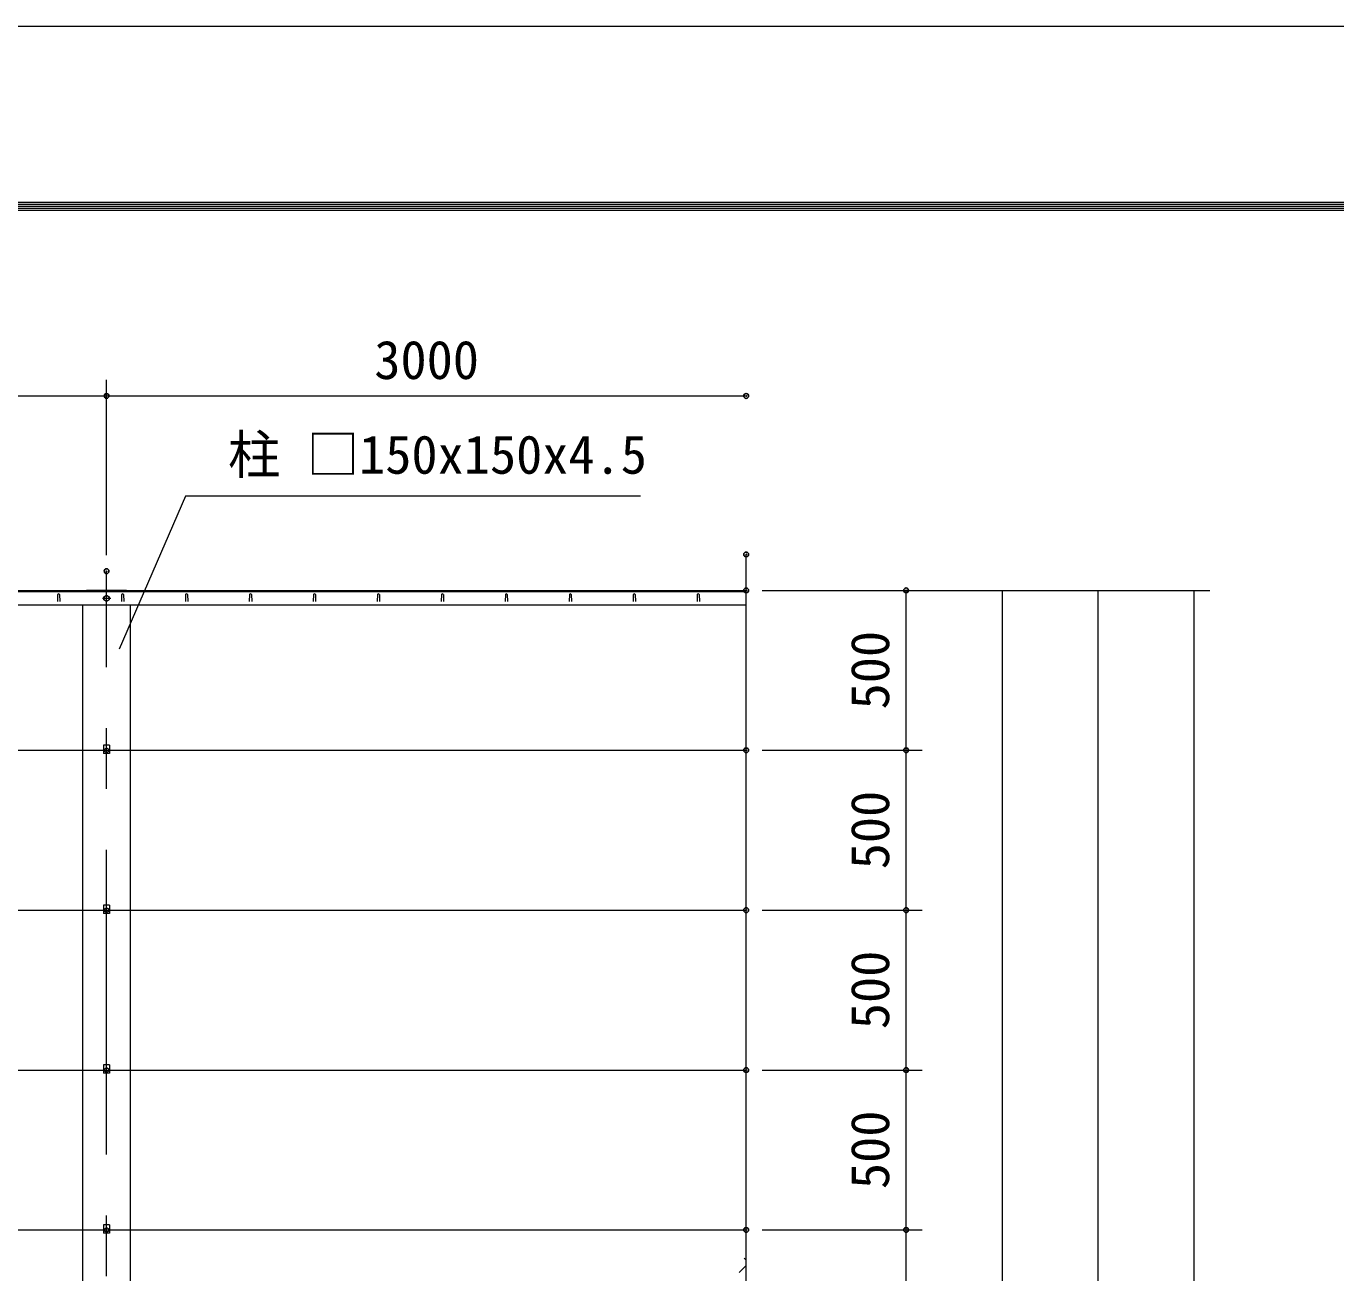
# Model space of a CAD drawing. Units: millimetres at full size; some dimension numbers follow another scale. Extents: x -10500 to 10500, y -7425 to 7425.
# Drawn here: x -5398 to -1303, y 3527 to 7425 of the extents above; entities that cross this region are included whole.
import ezdxf
from ezdxf.enums import TextEntityAlignment as Align

# ---------------------------------------------------------------- set-up
doc = ezdxf.new("R2010")
doc.units = ezdxf.units.MM
doc.header["$LTSCALE"] = 30
doc.header["$PDMODE"] = 32
doc.header["$PDSIZE"] = 15
doc.linetypes.add('USER1', pattern=[50.8, 31.75, -6.35, 6.35, -6.35])
for name, color, linetype, lineweight in [('0-0_D-STR-TXT', 7, 'Continuous', 13), ('0-1_D-STR-DIM', 7, 'Continuous', 13), ('0-2_D-BMK', 2, 'USER1', 13), ('0-3_D-STR3', 3, 'Continuous', 13), ('0-7_D-STR1', 1, 'Continuous', 18), ('0-B_D-STR2', 7, 'Continuous', 13), ('0-C_D-TTL', 7, 'Continuous', 18)]:
    doc.layers.add(name, color=color, linetype=linetype, lineweight=lineweight)
doc.layers.add('0-9_Defpoints', color=253, linetype='Continuous')
doc.styles.add('ＭＳ ゴシック', font='')
doc.styles.get('ＭＳ ゴシック').set_extended_font_data('MS Gothic')

msp = doc.modelspace()

# ---------------------------------------------------------------- linework, layer by layer
at = {"layer": '0-0_D-STR-TXT'}
msp.add_lwpolyline([(-3477.33, 5955.38), (-4899.69, 5955.38), (-5107.9, 5476.86)], dxfattribs=at)
at = {"layer": '0-1_D-STR-DIM'}
for p, q in [((-5146.86, 5770.7), (-5146.86, 6318.65)), ((-5146.86, 5770.7), (-5146.86, 6318.65)), ((-8146.86, 6268.65), (-5146.86, 6268.65)), ((-5146.86, 6268.65), (-3146.86, 6268.65)), ((-3146.86, 3186.36), (-3146.86, 5773.11)), ((-3096.86, 5660.7), (-2296.86, 5660.7)), ((-3096.86, 5660.7), (-1996.86, 5660.7)), ((-3096.86, 5660.7), (-1696.86, 5660.7)), ((-3096.86, 5660.7), (-2596.86, 5660.7)), ((-2646.86, 5160.7), (-2646.86, 5660.7)), ((-2346.86, 5660.7), (-2346.86, 660.7)), ((-2046.86, 5660.7), (-2046.86, -1399.3)), ((-1746.86, 5660.7), (-1746.86, -2139.3)), ((-3096.86, 5160.7), (-2596.86, 5160.7)), ((-3096.86, 5160.7), (-2596.86, 5160.7)), ((-2646.86, 4660.7), (-2646.86, 5160.7)), ((-3096.86, 4660.7), (-2596.86, 4660.7)), ((-3096.86, 4660.7), (-2596.86, 4660.7)), ((-2646.86, 4160.7), (-2646.86, 4660.7)), ((-3096.86, 4160.7), (-2596.86, 4160.7)), ((-3096.86, 4160.7), (-2596.86, 4160.7)), ((-2646.86, 3660.7), (-2646.86, 4160.7)), ((-3096.86, 3660.7), (-2596.86, 3660.7)), ((-3096.86, 3660.7), (-2596.86, 3660.7)), ((-2646.86, 3160.7), (-2646.86, 3660.7))]:
    msp.add_line(p, q, dxfattribs=at)
at = {"layer": '0-2_D-BMK'}
for p, q in [((-5146.86, -2199.3), (-5146.86, 5720.7)), ((-5134.11, 5635.7), (-5159.61, 5635.7)), ((-5156.86, 5160.7), (-5136.86, 5160.7)), ((-5156.86, 4660.7), (-5136.86, 4660.7)), ((-5156.86, 4160.7), (-5136.86, 4160.7)), ((-5156.86, 3660.7), (-5136.86, 3660.7))]:
    msp.add_line(p, q, dxfattribs=at)
at = {"layer": '0-3_D-STR3'}
for p, q in [((-5146.86, 5625.89), (-5155.36, 5630.8)), ((-5138.36, 5630.8), (-5146.86, 5625.89)), ((-8129.66, 5160.7), (-5156.36, 5160.7)), ((-5137.36, 5176.7), (-5156.36, 5176.7)), ((-5156.36, 5176.7), (-5156.36, 5150.7)), ((-5153.36, 5164.46), (-5146.86, 5168.21)), ((-5153.36, 5156.95), (-5153.36, 5164.46)), ((-5146.86, 5168.21), (-5140.36, 5164.46)), ((-5140.36, 5164.46), (-5140.36, 5156.95)), ((-5137.36, 5176.7), (-5137.36, 5150.7)), ((-5137.36, 5160.7), (-3146.86, 5160.7)), ((-5137.36, 5150.7), (-5156.36, 5150.7)), ((-5146.86, 5153.2), (-5153.36, 5156.95)), ((-5140.36, 5156.95), (-5146.86, 5153.2)), ((-5137.36, 4676.7), (-5156.36, 4676.7)), ((-5156.36, 4676.7), (-5156.36, 4650.7)), ((-5137.36, 4676.7), (-5137.36, 4650.7)), ((-8129.66, 4660.7), (-5156.36, 4660.7)), ((-5137.36, 4650.7), (-5156.36, 4650.7)), ((-5153.36, 4664.46), (-5146.86, 4668.21)), ((-5153.36, 4656.95), (-5153.36, 4664.46)), ((-5146.86, 4653.2), (-5153.36, 4656.95)), ((-5146.86, 4668.21), (-5140.36, 4664.46)), ((-5140.36, 4656.95), (-5146.86, 4653.2)), ((-5140.36, 4664.46), (-5140.36, 4656.95)), ((-5137.36, 4660.7), (-3146.86, 4660.7)), ((-8129.66, 4160.7), (-5156.36, 4160.7)), ((-5137.36, 4176.7), (-5156.36, 4176.7)), ((-5156.36, 4176.7), (-5156.36, 4150.7)), ((-5137.36, 4150.7), (-5156.36, 4150.7)), ((-5153.36, 4164.46), (-5146.86, 4168.21)), ((-5153.36, 4156.95), (-5153.36, 4164.46)), ((-5146.86, 4153.2), (-5153.36, 4156.95)), ((-5146.86, 4168.21), (-5140.36, 4164.46)), ((-5140.36, 4156.95), (-5146.86, 4153.2)), ((-5140.36, 4164.46), (-5140.36, 4156.95)), ((-5137.36, 4176.7), (-5137.36, 4150.7)), ((-5137.36, 4160.7), (-3146.86, 4160.7)), ((-6096.86, 3660.7), (-5156.36, 3660.7)), ((-5137.36, 3676.7), (-5156.36, 3676.7)), ((-5156.36, 3676.7), (-5156.36, 3650.7)), ((-5137.36, 3650.7), (-5156.36, 3650.7)), ((-5153.36, 3664.46), (-5146.86, 3668.21)), ((-5153.36, 3656.95), (-5153.36, 3664.46)), ((-5146.86, 3653.2), (-5153.36, 3656.95)), ((-5146.86, 3668.21), (-5140.36, 3664.46)), ((-5140.36, 3656.95), (-5146.86, 3653.2)), ((-5140.36, 3664.46), (-5140.36, 3656.95)), ((-5137.36, 3676.7), (-5137.36, 3650.7)), ((-5137.36, 3660.7), (-3146.86, 3660.7))]:
    msp.add_line(p, q, dxfattribs=at)
for points in [[(-5155.36, 5630.8), (-5155.36, 5640.61), (-5146.86, 5645.52)], [(-5146.86, 5645.52), (-5138.36, 5640.61), (-5138.36, 5630.8)]]:
    msp.add_lwpolyline(points, dxfattribs=at)
for centre, radius in [((-5146.86, 5635.7), 8.25), ((-5146.86, 5160.7), 6.25), ((-5146.86, 4660.7), 6.25), ((-5146.86, 4160.7), 6.25), ((-5146.86, 3660.7), 6.25)]:
    msp.add_circle(centre, radius, dxfattribs=at)
at = {"layer": '0-7_D-STR1'}
for p, q in [((-8221.86, 5660.7), (-3146.86, 5660.7)), ((-8221.86, 5656.7), (-3146.86, 5656.7)), ((-5084.36, 5660.7), (-5209.36, 5660.7)), ((-8221.86, 5615.7), (-3146.86, 5615.7)), ((-5299.86, 5647.58), (-5300.61, 5626.08)), ((-5293.86, 5647.58), (-5293.11, 5626.08)), ((-5221.86, 5615.7), (-5221.86, 705.7)), ((-5099.86, 5647.58), (-5100.61, 5626.08)), ((-5093.86, 5647.58), (-5093.11, 5626.08)), ((-5071.86, 705.7), (-5071.86, 5615.7)), ((-4899.86, 5647.58), (-4900.61, 5626.08)), ((-4893.86, 5647.58), (-4893.11, 5626.08)), ((-4699.86, 5647.58), (-4700.61, 5626.08)), ((-4693.86, 5647.58), (-4693.11, 5626.08)), ((-4499.86, 5647.58), (-4500.61, 5626.08)), ((-4493.86, 5647.58), (-4493.11, 5626.08)), ((-4299.86, 5647.58), (-4300.61, 5626.08)), ((-4293.86, 5647.58), (-4293.11, 5626.08)), ((-4099.86, 5647.58), (-4100.61, 5626.08)), ((-4093.86, 5647.58), (-4093.11, 5626.08)), ((-3899.86, 5647.58), (-3900.61, 5626.08)), ((-3893.86, 5647.58), (-3893.11, 5626.08)), ((-3699.86, 5647.58), (-3700.61, 5626.08)), ((-3693.86, 5647.58), (-3693.11, 5626.08)), ((-3499.86, 5647.58), (-3500.61, 5626.08)), ((-3493.86, 5647.58), (-3493.11, 5626.08)), ((-3299.86, 5647.58), (-3300.61, 5626.08)), ((-3293.86, 5647.58), (-3293.11, 5626.08))]:
    msp.add_line(p, q, dxfattribs=at)
for centre in [(-5296.86, 5646.33), (-5096.86, 5646.33), (-4896.86, 5646.33), (-4696.86, 5646.33), (-4496.86, 5646.33), (-4296.86, 5646.33), (-4096.86, 5646.33), (-3896.86, 5646.33), (-3696.86, 5646.33), (-3496.86, 5646.33), (-3296.86, 5646.33)]:
    msp.add_arc(centre, 3.25, 22.61986, 157.38014, dxfattribs=at)
at = {"layer": '0-9_Defpoints'}
for p in [(-5146.86, 6268.65), (-3146.86, 6268.65), (-3146.86, 5773.11), (-5146.86, 5720.7), (-3146.86, 5660.7), (-2646.86, 5660.7), (-3146.86, 5160.7), (-2646.86, 5160.7), (-3146.86, 4660.7), (-2646.86, 4660.7), (-3146.86, 4160.7), (-2646.86, 4160.7), (-3146.86, 3660.7), (-2646.86, 3660.7)]:
    msp.add_point(p, dxfattribs=at)
at = {"layer": '0-B_D-STR2'}
for p, q in [((-3146.86, 3566.22), (-3152.7, 3572.06)), ((-3168.78, 3527.88), (-3146.86, 3549.8))]:
    msp.add_line(p, q, dxfattribs=at)
at = {"layer": '0-C_D-TTL', "color": 2}
msp.add_lwpolyline([(-10500, 7425), (10500, 7425), (10500, -7425), (-10500, -7425)], close=True, dxfattribs=at)
at = {"layer": '0-C_D-TTL'}
for points in [[(-9825, 6875), (9825, 6875), (9825, -6875), (-9825, -6875)], [(-9818.75, 6868.75), (9818.75, 6868.75), (9818.75, -6868.75), (-9818.75, -6868.75)], [(-9812.5, 6862.5), (9812.5, 6862.5), (9812.5, -6862.5), (-9812.5, -6862.5)], [(-9806.25, 6856.25), (9806.25, 6856.25), (9806.25, -6856.25), (-9806.25, -6856.25)], [(-9800, 6850), (9800, 6850), (9800, -6850), (-9800, -6850)]]:
    msp.add_lwpolyline(points, close=True, dxfattribs=at)

# ---------------------------------------------------------------- texts
at = {"layer": '0-0_D-STR-TXT', "style": 'ＭＳ ゴシック'}
msp.add_text('柱 □150x150x4.5', height=120.3, dxfattribs=at).set_placement((-4767.31, 5989.38), align=Align.BOTTOM_LEFT)
at = {"layer": '0-1_D-STR-DIM', "style": 'ＭＳ ゴシック'}
msp.add_text('3000', height=120.3, dxfattribs=at).set_placement((-4309.72, 6285.52), align=Align.BOTTOM_LEFT)
for p in [(-2663.73, 5288.49), (-2663.73, 4788.49), (-2663.73, 4288.49), (-2663.73, 3788.49)]:
    msp.add_text('500', height=120.3, rotation=90, dxfattribs=at).set_placement(p, align=Align.BOTTOM_LEFT)

doc.saveas('drawing.dxf')
